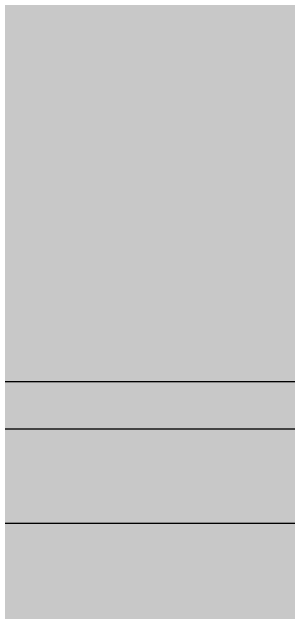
# Model space of a CAD drawing. Extents: x -23 to 289, y -67 to 135.
# Drawn here: x 154.551 to 154.844, y 102.856 to 103.492 of the extents above; entities that cross this region are included whole.
import ezdxf

# ---------------------------------------------------------------- set-up
doc = ezdxf.new("R2010")
doc.units = 0
doc.header["$MEASUREMENT"] = 0
for name, color, linetype in [('PART_PADS_SMD_BTM', 230, 'CONTINUOUS'), ('PLANE_SHAPES_LAYER_TOP', 150, 'CONTINUOUS'), ('SOLDERMASK_PADS_BTM', 12, 'CONTINUOUS'), ('SOLDERPASTE_PADS_BTM', 12, 'CONTINUOUS'), ('TRACES_LAYER_BOTTOM', 230, 'CONTINUOUS'), ('TRACES_LAYER_TOP', 150, 'CONTINUOUS')]:
    doc.layers.add(name, color=color, linetype=linetype)

msp = doc.modelspace()

# ---------------------------------------------------------------- linework, layer by layer
at = {"layer": 'PART_PADS_SMD_BTM'}
msp.add_lwpolyline([(153.6, 104.45, -0.414214), (153.8, 104.65), (155.2, 104.65, -0.414214), (155.4, 104.45), (155.4, 103.25, -0.414214), (155.2, 103.05), (153.8, 103.05, -0.414214), (153.6, 103.25)], format="xyb", close=True, dxfattribs=at)
at = {"layer": 'PLANE_SHAPES_LAYER_TOP'}
msp.add_solid([(153, 101), (163.25, 101), (153, 111.5), (163.25, 111.5)], dxfattribs=at)
at = {"layer": 'SOLDERMASK_PADS_BTM'}
msp.add_lwpolyline([(153.5, 104.55, -0.414214), (153.7, 104.75), (155.3, 104.75, -0.414214), (155.5, 104.55), (155.5, 103.15, -0.414214), (155.3, 102.95), (153.7, 102.95, -0.414214), (153.5, 103.15)], format="xyb", close=True, dxfattribs=at)
at = {"layer": 'SOLDERPASTE_PADS_BTM'}
msp.add_lwpolyline([(153.65, 104.4, -0.414214), (153.85, 104.6), (155.15, 104.6, -0.414214), (155.35, 104.4), (155.35, 103.3, -0.414214), (155.15, 103.1), (153.85, 103.1, -0.414214), (153.65, 103.3)], format="xyb", close=True, dxfattribs=at)
at = {"layer": 'TRACES_LAYER_BOTTOM', "const_width": 0.5}
msp.add_lwpolyline([(154.75895, 102.39105), (154.5, 102.65), (154.5, 103.85)], dxfattribs=at)
at = {"layer": 'TRACES_LAYER_TOP', "const_width": 0.25}
msp.add_lwpolyline([(160.05, 89.81), (160.05, 92.80453), (160.34344, 93.09797), (160.34344, 97.47968), (154.12312, 103.7), (151.9, 103.7)], dxfattribs=at)

doc.saveas('drawing.dxf')
